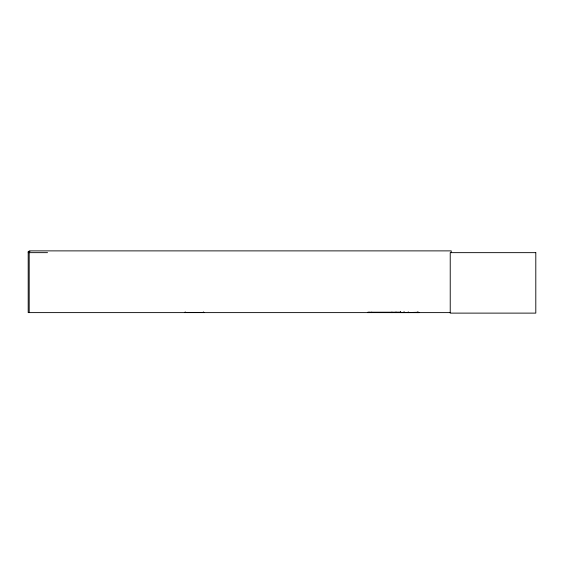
<?xml version="1.0" encoding="UTF-8"?>
<svg xmlns="http://www.w3.org/2000/svg" width="564" height="564" viewBox="0 0 564 564"><rect width="100%" height="100%" fill="white"/><g stroke="black" fill="none" stroke-linecap="round" stroke-linejoin="round"><path stroke-width="0.85" d="M417.17 312.266L417.17 312.519M371.415 312.597L371.352 312.209L371.126 312.59M371.782 312.59L371.845 312.209L372.071 312.576M395.456 312.59L395.336 312.209L395.561 312.576M395.914 312.562L396.125 312.484M401.258 312.597L418.608 312.562M417.36 312.597L417.381 312.132M417.579 312.597L417.459 312.266M417.783 312.597L417.938 312.132M418.974 312.611L367.89 312.576L368.003 312.209L400.743 312.216M367.925 312.59L400.764 312.364M368.391 312.59L368.003 312.209M369.075 312.597L369.476 312.393M369.286 312.59L369.462 312.209L369.575 312.562M391.19 312.597L391.296 312.209L391.472 312.597M391.684 312.59L391.578 312.209L391.501 312.59M392.586 312.59L392.474 312.209L392.868 312.562M409.647 312.548L409.605 312.562M403.845 312.548L403.909 311.984M404.007 312.548L404.043 312.153L404.071 312.611M418.551 312.266L407.257 312.562M29.962 251.516L28.2 251.516L28.2 312.611L450.34 312.611M28.2 252.651L47.545 252.651M185.211 312.421L203.35 312.421M401.279 312.463L417.938 312.463M185.211 312.519L203.35 312.583L203.35 311.857M416.26 312.562L416.14 312.611M204.105 312.611L203.449 312.421M408.555 312.548L408.526 312.153M400.616 312.534L400.581 312.111M408.703 312.548L408.703 312.266M451.221 252.651L451.221 250.881L29.194 250.881L29.194 312.611M418.488 312.237L418.488 312.611M408.498 312.111L408.421 312.611M407.377 312.237L407.377 312.611M404.184 311.984L404.184 312.611M400.743 311.984L400.743 312.611M400.468 311.984L400.468 312.611M396.154 312.111L396.154 312.611M185.211 311.857L185.211 312.611M535.8 252.651L450.227 252.651L450.227 313.119L535.8 313.119L535.8 252.651"/></g></svg>
